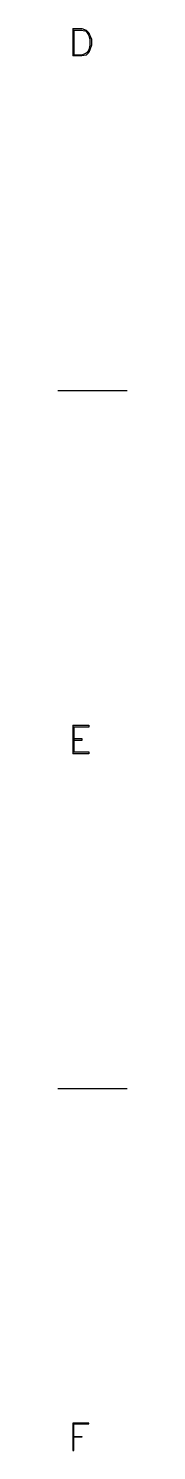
# Model space of a CAD drawing. Header units: millimetres. Extents: x 43 to 1147, y -811 to -31.
# Drawn here: x 42.9 to 52.2, y -562.4 to -370.1 of the extents above; entities that cross this region are included whole.
import ezdxf

# ---------------------------------------------------------------- set-up
doc = ezdxf.new("R2010")
doc.units = ezdxf.units.MM
doc.layers.add('EDITED_LINES', color=4, linetype='Continuous')

msp = doc.modelspace()

# ---------------------------------------------------------------- linework, layer by layer
at = {"layer": 'EDITED_LINES'}
for p, q in [((44.92, -370.12), (44.92, -373.84)), ((44.92, -370.12), (46.12, -370.12)), ((45.04, -370.36), (45.04, -373.72)), ((45.04, -370.36), (46.12, -370.36)), ((46.12, -370.12), (46.72, -370.36)), ((46.12, -370.36), (46.72, -370.48)), ((46.72, -370.36), (47.08, -370.72)), ((46.72, -370.48), (46.84, -370.72)), ((46.84, -370.72), (47.08, -371.08)), ((47.08, -370.72), (47.2, -371.08)), ((47.08, -371.08), (47.2, -371.56)), ((47.2, -372.4), (47.08, -373)), ((47.2, -371.08), (47.44, -371.56)), ((47.2, -371.56), (47.2, -372.4)), ((47.44, -372.4), (47.2, -373)), ((47.44, -371.56), (47.44, -372.4)), ((46.12, -373.84), (44.92, -373.84)), ((46.12, -373.72), (45.04, -373.72)), ((46.72, -373.48), (46.12, -373.72)), ((46.72, -373.72), (46.12, -373.84)), ((47.08, -373.36), (46.72, -373.72)), ((46.84, -373.36), (46.72, -373.48)), ((47.08, -373), (46.84, -373.36)), ((47.2, -373), (47.08, -373.36)), ((42.88, -419.08), (52.24, -419.08)), ((44.92, -464.32), (44.92, -468.16)), ((44.92, -464.32), (47.08, -464.32)), ((45.04, -464.56), (45.04, -467.92)), ((47.08, -464.56), (45.04, -464.56)), ((47.08, -464.32), (47.08, -464.56)), ((45.04, -466.12), (46.12, -466.12)), ((46.12, -466.36), (45.04, -466.36)), ((46.12, -466.12), (46.12, -466.36)), ((47.08, -468.16), (44.92, -468.16)), ((45.04, -467.92), (47.08, -467.92)), ((47.08, -467.92), (47.08, -468.16)), ((42.88, -513.4), (52.24, -513.4)), ((47.08, -558.64), (44.92, -558.64)), ((44.92, -558.64), (44.92, -562.36)), ((45.04, -562.36), (45.04, -558.76)), ((45.04, -558.76), (47.08, -558.76)), ((47.08, -558.76), (47.08, -558.64)), ((45.04, -560.44), (46.12, -560.44)), ((46.12, -560.56), (45.04, -560.56)), ((46.12, -560.44), (46.12, -560.56)), ((44.92, -562.36), (45.04, -562.36))]:
    msp.add_line(p, q, dxfattribs=at)

doc.saveas('drawing.dxf')
